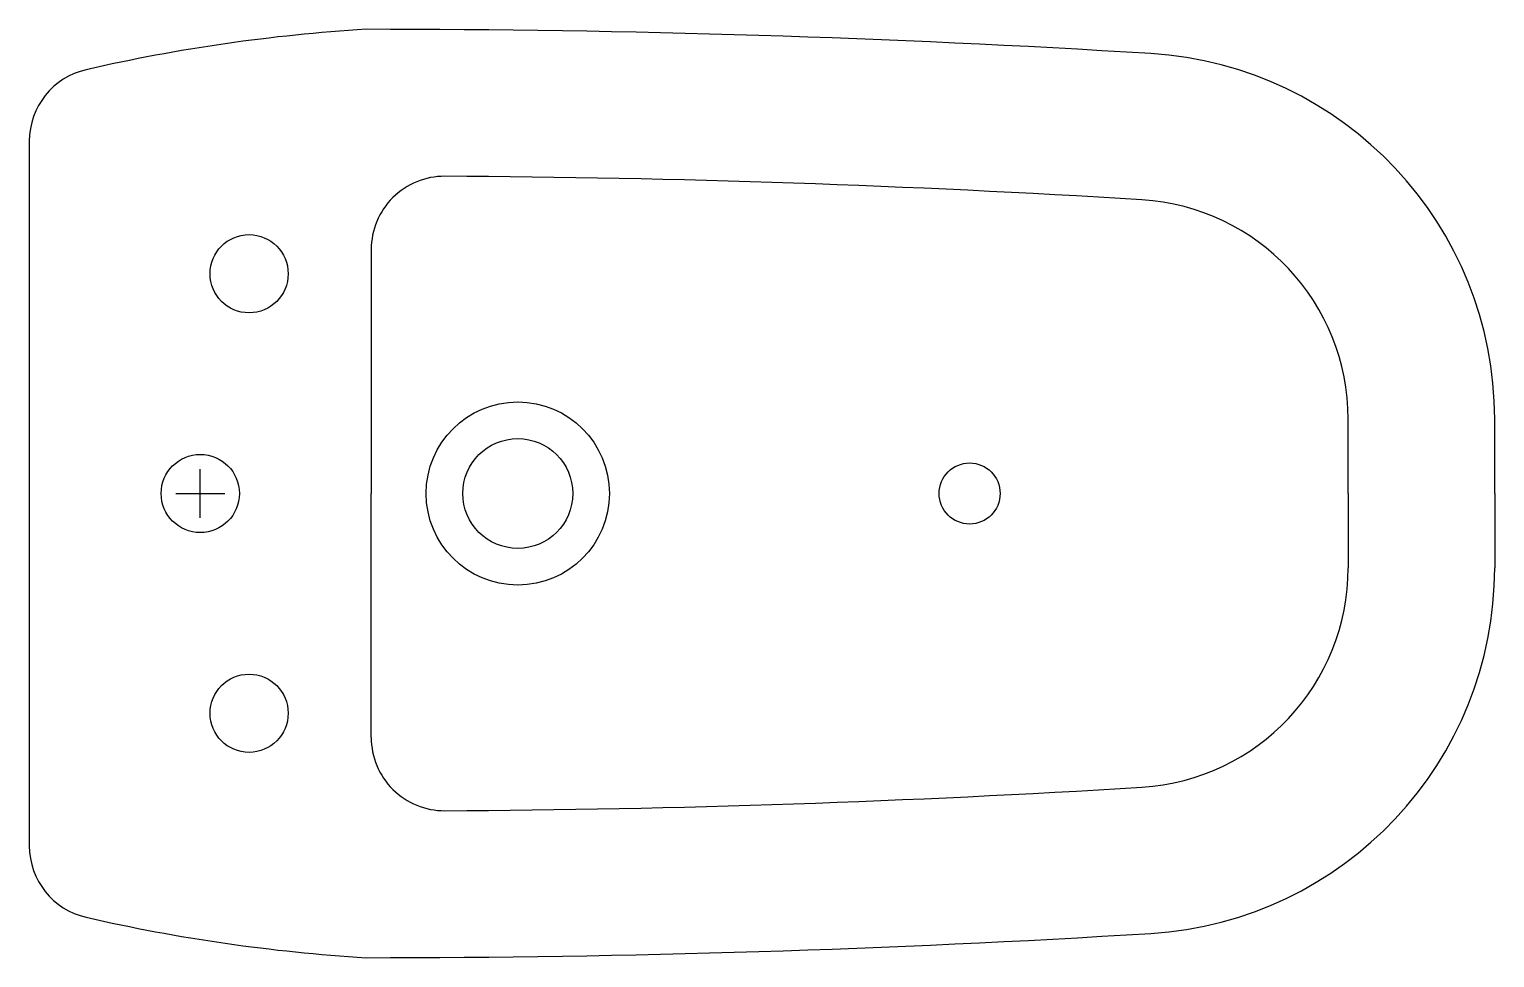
# Model space of a CAD drawing. Extents: x 0 to 0.6, y -0.19 to 0.19.
import ezdxf

# ---------------------------------------------------------------- set-up
doc = ezdxf.new("R2010")
doc.units = 0
doc.header["$MEASUREMENT"] = 0
doc.layers.add('LOUÇAS', color=7, linetype='CONTINUOUS')

msp = doc.modelspace()

# ---------------------------------------------------------------- linework, layer by layer
at = {"layer": 'LOUÇAS'}
for p, q in [((0, 0.14431), (0, -0.14431)), ((0.14, 0.09991), (0.14, 0)), ((0.54, 0), (0.54, 0.03043)), ((0.6, 0), (0.6, 0.03043)), ((0.07, -0.01), (0.07, 0.01)), ((0.06, 0), (0.08, 0)), ((0.14, -0.09991), (0.14, 0)), ((0.54, 0), (0.54, -0.03043)), ((0.6, 0), (0.6, -0.03043))]:
    msp.add_line(p, q, dxfattribs=at)
for centre, radius in [((0.09, 0.09), 0.016), ((0.2, 0), 0.0375), ((0.2, 0), 0.0225), ((0.07, 0), 0.016), ((0.385, 0), 0.0125), ((0.09, -0.09), 0.016)]:
    msp.add_circle(centre, radius, dxfattribs=at)
for centre, radius, start, end in [((0.18141, -0.51633), 0.70777, 93.52639, 102.90892), ((0.13522, -5.08704), 5.27714, 86.47956, 89.97107), ((0.45, 0.03043), 0.15, 0, 86.46196), ((0.03, 0.14431), 0.03, 102.90892, 180), ((0.17, 0.09991), 0.03, 89.66186, 180), ((0.14, -4.9834), 5.1134, 86.46196, 89.66186), ((0.45, 0.03043), 0.09, 0, 86.46196), ((0.45, -0.03043), 0.09, 273.53804, 0), ((0.45, -0.03043), 0.15, 273.53804, 0), ((0.17, -0.09991), 0.03, 180, 270.33814), ((0.14, 4.9834), 5.1134, 270.33814, 273.53804), ((0.03, -0.14431), 0.03, 180, 257.09108), ((0.18141, 0.51633), 0.70777, 257.09108, 266.47361), ((0.13522, 5.08704), 5.27714, 270.02893, 273.52044)]:
    msp.add_arc(centre, radius, start, end, dxfattribs=at)

doc.saveas('drawing.dxf')
